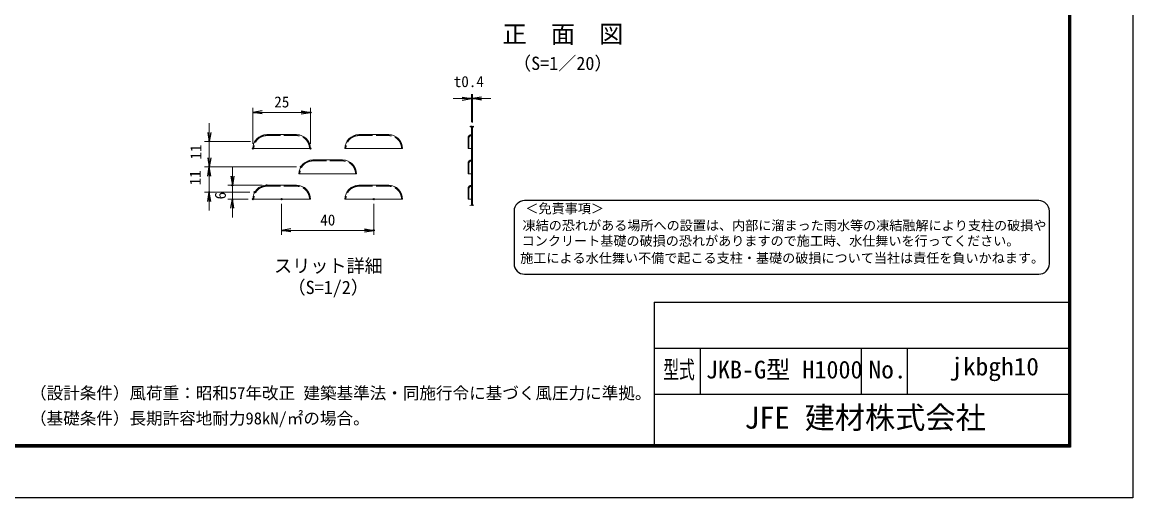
# Model space of a CAD drawing. Units: millimetres, scale not verified, with parts at other scales. Extents: x -4199 to 4201, y -2969 to 2971.
# Drawn here: x -625 to 4201, y -2969 to -904 of the extents above; entities that cross this region are included whole.
import ezdxf
from ezdxf.enums import TextEntityAlignment as Align

# ---------------------------------------------------------------- set-up
doc = ezdxf.new("R2010")
doc.units = ezdxf.units.MM
doc.header["$LTSCALE"] = 10
doc.header["$PDMODE"] = 32
doc.header["$PDSIZE"] = 5
doc.linetypes.add('DASHED', pattern=[7.5, 6, -1.5])
for name, color, linetype, lineweight in [('0-1_D-STR3', 3, 'Continuous', 13), ('0-3_D-STR-DIM', 7, 'Continuous', 13), ('0-A_D-TTL-TXT', 7, 'Continuous', 25), ('0-B_D-STR2', 7, 'Continuous', 13), ('0-C_D-TTL', 2, 'Continuous', 25)]:
    doc.layers.add(name, color=color, linetype=linetype, lineweight=lineweight)
doc.layers.add('0-4_0', color=7, linetype='Continuous')
doc.layers.add('0-5_Defpoints', color=8, linetype='Continuous')
doc.styles.add('ＭＳ ゴシック', font='')
doc.styles.get('ＭＳ ゴシック').set_extended_font_data('MS Gothic')

# ---------------------------------------------------------------- blocks, each defined once
blk = doc.blocks.new('_Open')
at = {"layer": '0-4_0'}
blk.add_line((-10, 1.667), (0, 0), dxfattribs=at)
blk.add_lwpolyline([(-10, -1.667), (0, 0), (-10, 0)], dxfattribs=at)

msp = doc.modelspace()

# ---------------------------------------------------------------- linework, layer by layer
at = {"layer": '0-1_D-STR3', "linetype": 'DASHED'}
for p, q in [((437.62, -1396.02), (567.62, -1396.02)), ((837.62, -1396.02), (967.62, -1396.02)), ((1316.34, -1406.9), (1316.34, -1452.02)), ((637.62, -1506.02), (767.62, -1506.02)), ((1316.34, -1516.9), (1316.34, -1562.02)), ((437.62, -1616.02), (567.62, -1616.02)), ((837.62, -1616.02), (967.62, -1616.02)), ((1316.34, -1626.9), (1316.34, -1672.02))]:
    msp.add_line(p, q, dxfattribs=at)
for centre, radius, start, end in [((437.62, -1452.02), 56, 90, 180), ((567.62, -1452.02), 56, 0, 90), ((837.62, -1452.02), 56, 90, 180), ((967.62, -1452.02), 56, 0, 90), ((1327.34, -1406.9), 11, 90, 180), ((637.62, -1562.02), 56, 90, 180), ((767.62, -1562.02), 56, 0, 90), ((1327.34, -1516.9), 11, 90, 180), ((437.62, -1672.02), 56, 90, 180), ((567.62, -1672.02), 56, 0, 90), ((837.62, -1672.02), 56, 90, 180), ((967.62, -1672.02), 56, 0, 90), ((1327.34, -1626.9), 11, 90, 180)]:
    msp.add_arc(centre, radius, start, end, dxfattribs=at)
at = {"layer": '0-3_D-STR-DIM'}
for p, q in [((1287.34, -1235.41), (1247.34, -1235.41)), ((1327.34, -1337.32), (1327.34, -1215.41)), ((1327.34, -1235.41), (1331.34, -1235.41)), ((1331.34, -1338.54), (1331.34, -1215.41)), ((1371.34, -1235.41), (1411.34, -1235.41)), ((377.62, -1432.02), (377.62, -1275.08)), ((417.62, -1295.08), (587.62, -1295.08)), ((627.62, -1432.02), (627.62, -1275.08)), ((187.94, -1382.02), (187.94, -1342.02)), ((367.69, -1422.02), (167.94, -1422.02)), ((187.94, -1422.02), (187.94, -1532.02)), ((187.94, -1492.02), (187.94, -1452.02)), ((566.51, -1532.02), (167.94, -1532.02)), ((566.51, -1532.02), (167.94, -1532.02)), ((187.94, -1532.02), (187.94, -1642.02)), ((288.33, -1572.02), (288.33, -1532.02)), ((187.94, -1572.02), (187.94, -1612.02)), ((417.62, -1612.02), (268.33, -1612.02)), ((288.33, -1672.02), (288.33, -1612.02)), ((364.85, -1642.02), (167.94, -1642.02)), ((187.94, -1682.02), (187.94, -1722.02)), ((357.62, -1672.02), (268.33, -1672.02)), ((288.33, -1712.02), (288.33, -1752.02)), ((502.62, -1692.02), (502.62, -1827.86)), ((902.62, -1692.02), (902.62, -1827.86)), ((542.62, -1807.86), (862.62, -1807.86))]:
    msp.add_line(p, q, dxfattribs=at)
for points in [[(1319.63, -1356.66), (1323.26, -1355.65), (1326.56, -1357.46), (1332.09, -1356.43), (1330.01, -1357.73), (1334.98, -1355.65), (1336.91, -1356.43)], [(1319.63, -1699.08), (1323.26, -1698.08), (1326.56, -1699.89), (1332.09, -1698.86), (1330.01, -1700.16), (1334.98, -1698.08), (1336.91, -1698.86)]]:
    msp.add_lwpolyline(points, dxfattribs=at)
at = {"layer": '0-5_Defpoints'}
for p in [(1331.34, -1235.41), (627.62, -1295.08), (1327.34, -1357.32), (1331.34, -1358.54), (387.69, -1422.02), (377.62, -1452.02), (627.62, -1452.02), (187.94, -1532.02), (586.51, -1532.02), (187.94, -1642.02), (288.33, -1612.02), (384.85, -1642.02), (437.62, -1612.02), (377.62, -1672.02), (502.62, -1672.02), (902.62, -1672.02), (902.62, -1807.86)]:
    msp.add_point(p, dxfattribs=at)
at = {"layer": '0-A_D-TTL-TXT', "color": 2}
for p, q in [((3792.4, -1678.45), (1558.24, -1678.45)), ((1512.57, -1724.12), (1512.57, -1952.51)), ((3838.08, -1952.51), (3838.08, -1724.12)), ((1558.24, -1998.19), (3792.4, -1998.19))]:
    msp.add_line(p, q, dxfattribs=at)
for centre, start, end in [((1558.24, -1724.12), 90, 180), ((3792.4, -1724.12), 0, 90), ((1558.24, -1952.51), 180, 270), ((3792.4, -1952.51), 270, 0)]:
    msp.add_arc(centre, 45.68, start, end, dxfattribs=at)
at = {"layer": '0-B_D-STR2'}
for p, q in [((437.62, -1392.02), (567.62, -1392.02)), ((837.62, -1392.02), (967.62, -1392.02)), ((1327.34, -1357.03), (1327.34, -1699.46)), ((1331.34, -1357.03), (1331.34, -1699.46)), ((1312.34, -1406.9), (1312.34, -1452.02)), ((377.62, -1452.02), (627.62, -1452.02)), ((777.62, -1452.02), (1027.62, -1452.02)), ((1327.34, -1452.02), (1312.34, -1452.02)), ((637.62, -1502.02), (767.62, -1502.02)), ((1312.34, -1516.9), (1312.34, -1562.02)), ((577.62, -1562.02), (827.62, -1562.02)), ((1327.34, -1562.02), (1312.34, -1562.02)), ((437.62, -1612.02), (567.62, -1612.02)), ((837.62, -1612.02), (967.62, -1612.02)), ((1312.34, -1626.9), (1312.34, -1672.02)), ((377.62, -1672.02), (627.62, -1672.02)), ((777.62, -1672.02), (1027.62, -1672.02)), ((1327.34, -1672.02), (1312.34, -1672.02))]:
    msp.add_line(p, q, dxfattribs=at)
for centre, radius, start, end in [((437.62, -1452.02), 60, 90, 180), ((567.62, -1452.02), 60, 0, 90), ((837.62, -1452.02), 60, 90, 180), ((967.62, -1452.02), 60, 0, 90), ((1327.34, -1406.9), 15, 90, 180), ((637.62, -1562.02), 60, 90, 180), ((767.62, -1562.02), 60, 0, 90), ((1327.34, -1516.9), 15, 90, 180), ((437.62, -1672.02), 60, 90, 180), ((567.62, -1672.02), 60, 0, 90), ((837.62, -1672.02), 60, 90, 180), ((967.62, -1672.02), 60, 0, 90), ((1327.34, -1626.9), 15, 90, 180)]:
    msp.add_arc(centre, radius, start, end, dxfattribs=at)
at = {"layer": '0-C_D-TTL'}
for p, q in [((2120.68, -2119.43), (2120.68, -2739.43)), ((2120.68, -2119.43), (3920.68, -2119.43)), ((2120.68, -2319.43), (3920.68, -2319.43)), ((2320.68, -2319.43), (2320.68, -2519.43)), ((3020.68, -2319.43), (3020.68, -2519.43)), ((3220.68, -2319.43), (3220.68, -2519.43)), ((2120.68, -2519.43), (3920.68, -2519.43))]:
    msp.add_line(p, q, dxfattribs=at)
for points in [[(-4199.32, 2970.57), (4200.68, 2970.57), (4200.68, -2969.43), (-4199.32, -2969.43)], [(-3929.32, 2750.57), (3930.68, 2750.57), (3930.68, -2749.43), (-3929.32, -2749.43)], [(-3926.82, 2748.07), (3928.18, 2748.07), (3928.18, -2746.93), (-3926.82, -2746.93)], [(-3924.32, 2745.57), (3925.68, 2745.57), (3925.68, -2744.43), (-3924.32, -2744.43)], [(-3921.82, 2743.07), (3923.18, 2743.07), (3923.18, -2741.93), (-3921.82, -2741.93)], [(-3919.32, 2740.57), (3920.68, 2740.57), (3920.68, -2739.43), (-3919.32, -2739.43)]]:
    msp.add_lwpolyline(points, close=True, dxfattribs=at)

# ---------------------------------------------------------------- block references
at = {"layer": '0-3_D-STR-DIM', "xscale": 4, "yscale": 4}
for p in [(1327.34, -1235.41), (627.62, -1295.08), (902.62, -1807.86)]:
    msp.add_blockref('_Open', p, dxfattribs=at)
for p, rotation in [((1331.34, -1235.41), 180), ((377.62, -1295.08), 180), ((187.94, -1422.02), 270), ((187.94, -1532.02), 270), ((187.94, -1532.02), 90), ((288.33, -1612.02), 270), ((187.94, -1642.02), 90), ((288.33, -1672.02), 90), ((502.62, -1807.86), 180)]:
    msp.add_blockref('_Open', p, dxfattribs=dict(at, rotation=rotation))

# ---------------------------------------------------------------- texts
at = {"layer": '0-3_D-STR-DIM', "style": 'ＭＳ ゴシック'}
for s, p in [('t0.4', (1250.4, -1199.89)), ('25', (470.52, -1288.33)), ('40', (670.37, -1801.11))]:
    msp.add_text(s, height=48.09, dxfattribs=at).set_placement(p, align=Align.BOTTOM_LEFT)
for s, p in [('11', (168.05, -1500.14)), ('11', (165.47, -1612.2)), ('6', (274.54, -1673.25))]:
    msp.add_text(s, height=48.09, rotation=90, dxfattribs=at).set_placement(p, align=Align.BOTTOM_LEFT)
at = {"layer": '0-A_D-TTL-TXT', "style": 'ＭＳ ゴシック'}
for s, height, p in [('正\u3000面\u3000図', 76.98, (1462.35, -1016.75)), ('（S=1／20）', 57.7, (1507.83, -1128.18)), ('＜免責事項＞ \u3000\u3000', 41.72, (1561.63, -1746.21)), ('凍結の恐れがある場所への設置は、内部に溜まった雨水等の凍結融解により支柱の破損や', 41.72, (1549.27, -1819.75)), ('コンクリート基礎の破損の恐れがありますので施工時、水仕舞いを行ってください。', 41.72, (1545.52, -1886.83)), ('スリット詳細', 57.7, (469.65, -2007.83)), ('施工による水仕舞い不備で起こる支柱・基礎の破損について当社は責任を負いかねます。 ', 41.72, (1539.13, -1961.28)), ('（S=1/2）', 57.7, (528.13, -2101.62)), ('JKB-G型 H1000', 76.98, (2345.62, -2474.24)), ('（設計条件）風荷重：昭和57年改正 建築基準法・同施行令に基づく風圧力に準拠。', 52.79, (-590.69, -2556.82)), ('（基礎条件）長期許容地耐力98kN/㎡の場合。', 52.79, (-590.69, -2666.57)), ('JFE 建材株式会社', 96.19, (2513.06, -2697.94))]:
    msp.add_text(s, height=height, dxfattribs=at).set_placement(p, align=Align.BOTTOM_LEFT)
for s, width, p in [('型式', 0.65, (2160.95, -2474.24)), ('jkbgh10', 1.05, (3408.02, -2460.9)), ('No.', 1.05, (3052.68, -2474.24))]:
    msp.add_text(s, height=76.98, dxfattribs=dict(at, width=width)).set_placement(p, align=Align.BOTTOM_LEFT)

doc.saveas('drawing.dxf')
